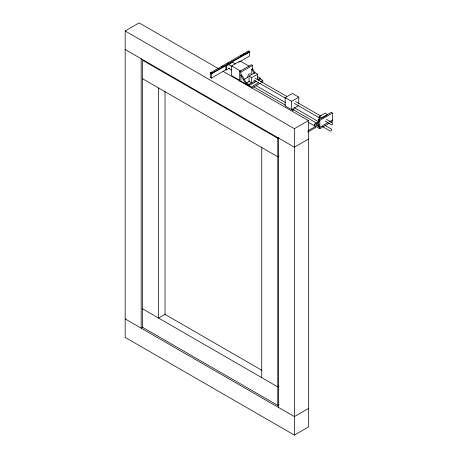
<?xml version="1.0" encoding="UTF-8"?>
<svg xmlns="http://www.w3.org/2000/svg" width="458" height="458" viewBox="0 0 458 458"><rect width="100%" height="100%" fill="white"/><g stroke="black" fill="none" stroke-linecap="round" stroke-linejoin="round"><path stroke-width="0.69" d="M247.423 77.184L248.597 74.477L249.329 73.887L250.675 73.755M293.921 109.588L292.782 110.55M223.178 71.396L308.406 120.603L308.406 427.005L294.385 435.1L125.16 337.397L125.16 30.995L139.18 22.9L218.237 68.54M226.618 69.307L211.275 78.169L210.274 77.591L210.274 72.965L248.328 50.998L249.329 51.577L249.329 56.197L238.893 62.225M212.117 72.364L210.886 73.074L212.134 72.41M221.935 66.696L223.161 65.986M227.46 63.507L228.685 62.798M240.347 56.065L242.19 55M243.416 54.296L244.641 53.586M210.274 72.965L211.275 73.543L249.329 51.577M228.874 64.194L232.303 62.214L235.309 63.948M229.298 68.225L226.298 69.96L225.897 69.725L225.897 65.563L226.298 65.797L231.101 63.021L230.7 62.792M239.482 80.184L231.674 75.679L231.674 65.895L240.147 61.006L249.158 66.204M239.683 81.186L239.683 71.442L251.362 64.704L252.564 65.397L252.564 68.877M239.683 71.442L240.885 72.141L252.564 65.397M251.763 74.27L251.763 69.129L252.564 68.671L255.066 73.005M257.636 74.179L251.631 77.648L251.631 82.967L249.026 81.461L249.026 76.142L255.037 72.673L257.636 74.179L257.636 79.497M243.959 79.417L247.646 77.287M256.469 81.329L249.129 85.566L246.524 84.066L246.524 82.909L249.581 81.14M246.524 82.909L249.129 84.409L255.243 80.877M257.081 79.818L260.144 78.055L260.144 79.211L258.306 80.27M258.472 82.829L251.099 87.089L240.885 81.192M260.316 81.764L262.778 80.345L262.778 81.736L261.547 82.446M251.711 88.119L260.316 83.156M298.793 105.477L291.586 109.639L285.174 105.941L285.174 97.617L292.387 93.455L298.793 97.153L298.793 103.399M285.174 97.617L291.586 101.315L298.793 97.153M278.985 404.683L277.766 405.387L142.587 327.338L142.587 60.244L277.766 138.293L278.985 137.589M125.16 30.995L294.385 128.692L308.406 120.603M319.117 119.939L319.117 116.613L325.128 113.143L327.733 114.649M318.619 126.614L318.619 119.675L331.237 112.393L332.439 113.086L332.439 121.41L330.636 122.452M322.323 117.769L327.132 114.992M318.619 119.675L319.821 120.368L332.439 113.086M329.434 123.145L319.821 128.692L314.411 125.572L314.411 124.187L319.22 121.41M319.22 126.036L316.615 124.53L316.615 123.374L319.066 121.965M307.707 130.948L315.516 126.442L315.516 127.599L307.707 132.104M328.231 122.452L319.821 127.307L314.411 124.187M329.434 121.759L332.439 120.025M278.985 156.086L277.766 156.791L142.587 78.747M308.406 139.1L294.385 147.195L125.16 49.493M143.011 327.092L141.184 328.151L141.184 58.744M165.309 314.217L158.605 318.087L158.605 87.999M278.985 386.18L277.766 386.884L142.587 308.841M308.406 408.507L294.385 416.603L125.16 318.9M244.99 54.416L249.329 52.035L211.275 74.007L210.274 73.429M257.539 76.549L260.144 78.055M259.772 78.616L262.778 80.345M255.043 78.095L286.468 96.237M295.713 101.573L320.978 116.16M326.525 119.361L332.685 122.921L332.685 124.009L331.792 124.862L331.392 124.759L325.226 121.198M231.674 65.895L240.685 71.099M249.026 76.142L251.631 77.648M319.117 116.613L321.722 118.118M228.302 64.526L231.903 66.605M253.749 79.932L285.792 98.43M294.42 103.411L319.684 117.998M228.302 67.99L231.903 70.074M256.291 85.755L285.334 102.523M293.99 107.516L318.705 121.788M324.888 125.355L331.684 129.282L331.283 130.936L330.39 131.114L322.352 126.477M253.761 86.877L285.277 105.071M292.691 109.353L316.793 123.265M316.615 123.374L319.22 124.879M308.148 122.189L315.516 126.442M261.976 370.367L165.017 314.388L165.017 91.44M251.763 69.129L254.264 73.469M292.742 110.109L292.822 110.412M319.821 120.368L319.821 128.692M294.385 128.692L294.385 435.1M291.586 101.315L291.586 109.639M278.367 137.944L278.367 407.351M277.766 138.293L277.766 405.387M261.741 147.545L261.741 377.632M249.129 84.409L249.129 85.566M248.328 50.998L248.328 51.456M240.885 72.141L240.885 81.885M226.298 65.797L226.298 69.96M211.275 73.543L211.275 78.169M241.687 74.946L240.885 75.41L245.894 84.083L246.696 83.619L241.687 74.946"/></g></svg>
